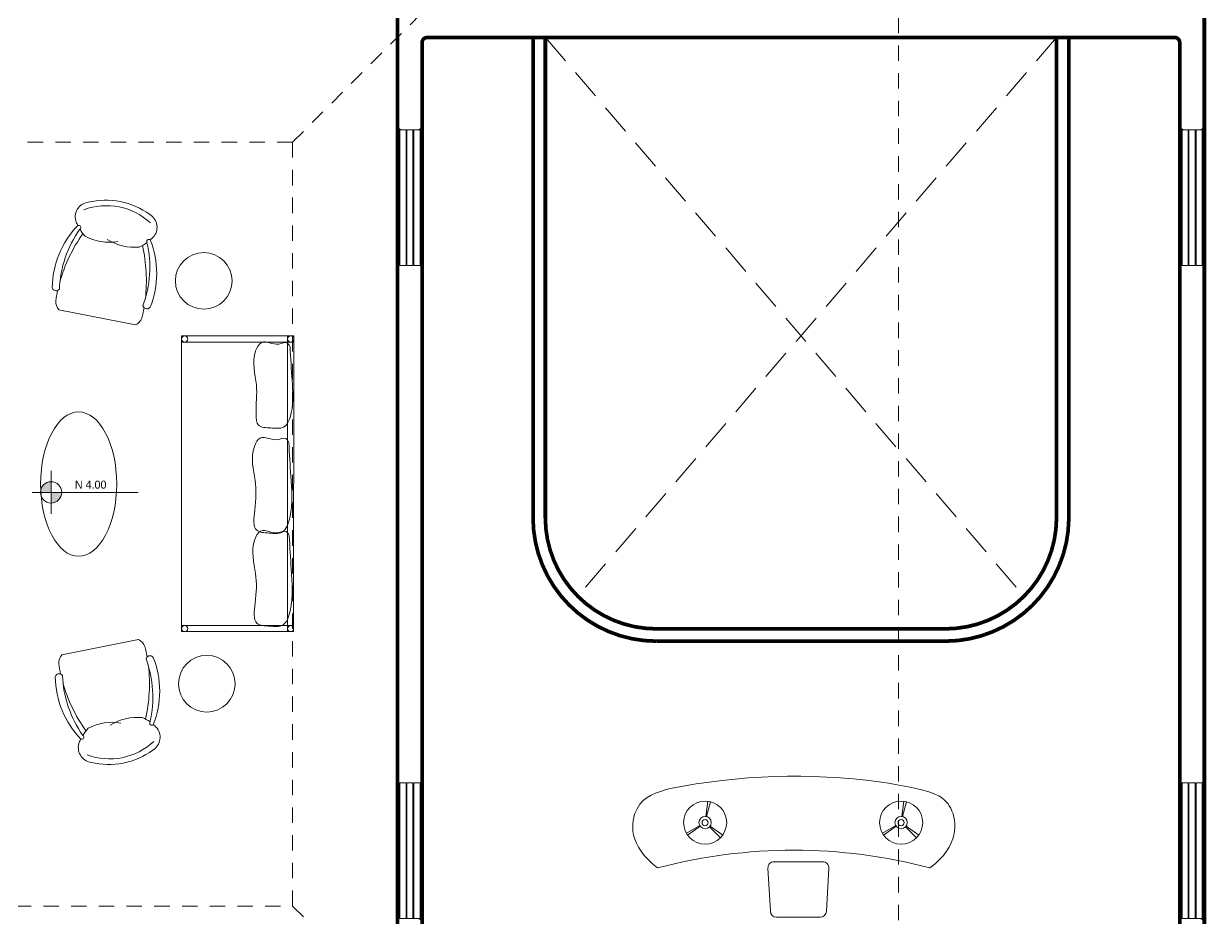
# Model space of a CAD drawing. Header units: metres. Extents: x 113 to 2416, y -346 to 476.
# Drawn here: x 219.98 to 229.58, y -211.25 to -203.99 of the extents above; entities that cross this region are included whole.
import ezdxf

# ---------------------------------------------------------------- set-up
doc = ezdxf.new("R2010")
doc.units = ezdxf.units.M
for name, pattern in [('0', [0]), ('DASHED2', [0.375, 0.25, -0.125]), ('HIDDEN2', [0.1875, 0.125, -0.0625])]:
    doc.linetypes.add(name, pattern=pattern)
doc.layers.get('0').update_dxf_attribs({"color": 250, "linetype": '0', "lineweight": 20})
for name, color, linetype, lineweight in [('A-DOOR', 35, 'Continuous', 5), ('A-WALL', 250, 'Continuous', 20), ('baños', 140, 'Continuous', 0), ('MOBILIARIOS', 252, 'Continuous', 0), ('muros bajitos', 252, 'Continuous', 5), ('piso', 253, 'Continuous', 0), ('textos', 7, 'Continuous', 0)]:
    doc.layers.add(name, color=color, linetype=linetype, lineweight=lineweight)
doc.layers.add('REVESTIMIENTO EXTERIOR', color=7, linetype='Continuous', lineweight=5, true_color=0xffdebd)
doc.layers.add('Techos 1', color=7, linetype='HIDDEN2', lineweight=9, true_color=0x42391a)
doc.styles.add('ESC100-2mm', font='arial.ttf', dxfattribs={"height": 0.15})
doc.styles.get("Standard").update_dxf_attribs({"font": 'arial.ttf', "height": 0.1875})

# ---------------------------------------------------------------- blocks, each defined once
blk = doc.blocks.new('PL BASE 2N NASAS 09')
at = {"layer": 'textos', "transparency": 33554534}
h = blk.add_hatch(color=256, dxfattribs=at)
h.dxf.hatch_style = 1
h.paths.add_polyline_path([(170.2348, -14.8674, 0.414214), (170.1482, -14.9539), (170.2348, -14.9539)])
h.paths.add_polyline_path([(170.3213, -14.9539), (170.2348, -14.9539), (170.2348, -15.0405, 0.414214)])
at = {"layer": 'A-DOOR'}
for points in [[(173.067, -13.1118), (173.117, -13.1118), (173.117, -12.0118), (173.067, -12.0118)], [(173.122, -13.1118), (173.172, -13.1118), (173.172, -12.0118), (173.122, -12.0118)], [(173.18, -13.1118), (173.23, -13.1118), (173.23, -12.0118), (173.18, -12.0118)], [(179.4175, -12.0118), (179.4675, -12.0118), (179.4675, -13.1118), (179.4175, -13.1118)], [(179.4725, -12.0118), (179.5225, -12.0118), (179.5225, -13.1118), (179.4725, -13.1118)], [(179.5306, -12.0118), (179.5806, -12.0118), (179.5806, -13.1118), (179.5306, -13.1118)], [(173.067, -17.3117), (173.117, -17.3117), (173.117, -18.4117), (173.067, -18.4117)], [(173.122, -17.3117), (173.172, -17.3117), (173.172, -18.4117), (173.122, -18.4117)], [(173.18, -17.3117), (173.23, -17.3117), (173.23, -18.4117), (173.18, -18.4117)], [(179.4175, -18.4117), (179.4675, -18.4117), (179.4675, -17.3117), (179.4175, -17.3117)], [(179.4725, -18.4117), (179.5225, -18.4117), (179.5225, -17.3117), (179.4725, -17.3117)], [(179.5306, -18.4117), (179.5806, -18.4117), (179.5806, -17.3117), (179.5306, -17.3117)]]:
    blk.add_lwpolyline(points, close=True, dxfattribs=at)
at = {"layer": 'A-WALL'}
for p, q in [((179.5975, -10.0517), (179.5975, -11.9718)), ((173.0473, -11.9718), (173.0473, -11.0517)), ((173.2473, -11.3017), (173.2473, -11.9718)), ((173.2873, -11.2617), (179.3575, -11.2617)), ((179.3975, -11.3017), (179.3975, -11.9718)), ((179.4375, -12.0118), (179.5575, -12.0118))]:
    blk.add_line(p, q, dxfattribs=at)
at = {"layer": 'A-WALL', "transparency": 33554684}
for p, q in [((173.0873, -12.0118), (173.2073, -12.0118)), ((173.0873, -18.4117), (173.2073, -18.4117)), ((179.4375, -18.4117), (179.5575, -18.4117))]:
    blk.add_line(p, q, dxfattribs=at)
at = {"layer": 'A-WALL'}
for centre, start, end in [((173.2873, -11.3017), 90, 180), ((179.3575, -11.3017), 0, 90), ((173.0873, -11.9718), 180, 270), ((179.4375, -11.9718), 180, 270), ((179.5575, -11.9718), 270, 360), ((173.2073, -18.4517), 0, 90), ((179.5575, -18.4517), 0, 90)]:
    blk.add_arc(centre, 0.04, start, end, dxfattribs=at)
at = {"layer": 'A-WALL', "transparency": 33554684}
blk.add_arc((173.2073, -11.9718), 0.04, 270, 0, dxfattribs=at)
at = {"layer": 'muros bajitos'}
for p, q in [((174.1473, -15.1597), (174.1473, -11.2617)), ((174.2473, -15.1597), (174.2473, -11.2617)), ((178.3973, -11.2617), (178.3973, -15.1696)), ((178.4973, -11.2617), (178.4973, -15.1696)), ((175.1473, -16.0617), (177.4973, -16.0617)), ((175.1473, -16.1617), (177.4973, -16.1617))]:
    blk.add_line(p, q, dxfattribs=at)
for centre, radius, start, end in [((175.149, -15.16), 1.0017, 179.98141, 269.89141), ((175.149, -15.16), 0.9017, 179.98141, 269.89141), ((177.4956, -15.16), 0.9017, 270.10859, 0.01859), ((177.4956, -15.16), 1.0017, 270.10859, 0.01859)]:
    blk.add_arc(centre, radius, start, end, dxfattribs=at)
at = {"layer": 'piso', "color": 9, "linetype": 'DASHED2', "true_color": 0xc7c8ca}
for p, q in [((174.2473, -11.2617), (178.1339, -15.7969)), ((178.3973, -11.2617), (174.5107, -15.7969))]:
    blk.add_line(p, q, dxfattribs=at)
at = {"layer": 'piso'}
blk.add_line((179.5975, -11.9718), (179.5975, -18.4517), dxfattribs=at)
at = {"layer": 'Techos 1'}
for p, q in [((172.1943, -12.1117), (176.0975, -8.2117)), ((172.1943, -12.1117), (157.4475, -12.1117)), ((172.1943, -12.1117), (172.1943, -18.3117)), ((160.0475, -18.3117), (172.1943, -18.3117)), ((172.1943, -18.3117), (176.0975, -22.2118))]:
    blk.add_line(p, q, dxfattribs=at)
blk.add_lwpolyline([(180.5084, -9.3009), (177.1135, -9.3009), (177.1135, -21.1225), (180.5084, -21.1225)], close=True, dxfattribs=at)
at = {"layer": 'textos'}
for p, q in [((170.2348, -14.78), (170.2348, -15.1279)), ((170.081, -14.9539), (170.9419, -14.9539))]:
    blk.add_line(p, q, dxfattribs=at)
blk.add_circle((170.2348, -14.9539), 0.0865, dxfattribs=at)
at = {"layer": 'baños', "linetype": 'Continuous', "flags": 8}
for tag, p in [('MODELNUMBER', (167.1329, -5.6306, 0)), ('TRADENAME', (167.1329, -5.6307, 0)), ('PRODUCT', (167.1329, -5.6307, 0)), ('MATERIAL', (167.1329, -5.6307, 0)), ('MODELNUMBER', (168.3076, -5.6306, 0)), ('TRADENAME', (168.3076, -5.6307, 0)), ('PRODUCT', (168.3076, -5.6307, 0)), ('MATERIAL', (168.3076, -5.6307, 0))]:
    blk.add_attdef(tag, p, '', height=0.0000254, rotation=180.00008, dxfattribs=at)
at = {"layer": 'baños', "linetype": 'Continuous'}
for tag, p, rotation in [('MODELNUMBER', (169.2428, -19.7065), 180.00008), ('TRADENAME', (169.2428, -19.7064), 180.00008), ('MATERIAL', (169.243, -19.7063), 180.00008), ('PRODUCT', (169.243, -19.7064), 180.00008), ('MODELNUMBER', (169.9524, -19.7065), 179.99992), ('MATERIAL', (169.9524, -19.7063), 179.99992), ('TRADENAME', (169.9524, -19.7064), 179.99992), ('PRODUCT', (169.9524, -19.7064), 179.99992)]:
    blk.add_attdef(tag, p, '', height=0.0000254, rotation=rotation, dxfattribs=at)
at = {"layer": 'textos', "insert": (170.4278, -14.8586), "char_height": 0.065, "attachment_point": 1, "style": 'ESC100-2mm'}
blk.add_mtext_dynamic_manual_height_columns('{\\Ftxt|c0;N 4.00}', width=2.216942, gutter_width=0.5, heights=[0], dxfattribs=at)
blk = doc.blocks.new('A$Ca77e88c0')
at = {"layer": 'MOBILIARIOS', "linetype": 'Continuous'}
for p, q in [((0, 1.3457), (0.2432, 0.761)), ((0.2435, 0.7603), (0, 1.3457))]:
    blk.add_line(p, q, dxfattribs=at)
for points in [[(1.0081, 1.4216, 0.103931), (0.8565, 1.6353, 0.481643), (0.668, 1.624, 0.047693), (0.6541, 1.5985, 0.047693)], [(1.0081, 1.4216, -0.103931), (1.0528, 1.1635, -0.481643), (0.9119, 1.0378, -0.047693), (0.884, 1.0459, -0.047693)]]:
    blk.add_lwpolyline(points, format="xyb", dxfattribs=at)
blk.add_circle((0.8492, 0.4996), 0.2299, dxfattribs=at)
for centre, radius, start, end in [((0.5212, 0.8742), 0.7364, 79.59643, 123.14146), ((0.612, 0.6674), 0.9011, 88.37632, 121.47958), ((0.612, 0.6674), 0.9011, 88.37632, 121.47958), ((0.8583, 1.4567), 0.2476, 153.21646, 169.91816), ((0.8583, 1.4567), 0.2476, 153.21646, 169.91816), ((0.6434, 1.5847), 0.0175, 250.45416, 52.05868), ((0.6434, 1.5847), 0.0175, 250.45416, 52.05868), ((0.4617, 1.1866), 0.5495, 23.33144, 53.59476), ((0.4617, 1.1866), 0.5495, 23.33144, 53.59476), ((0.4823, 0.53), 0.9795, 111.46313, 116.51175), ((0.1421, 1.4684), 0.0325, 136.37866, 235.73513), ((0.1421, 1.4684), 0.0325, 235.69793, 268.75394), ((0.5865, 0.2493), 1.2787, 88.45422, 107.93514), ((0.5865, 0.2493), 1.2787, 88.45422, 107.93514), ((1.0281, 1.5426), 0.4158, 185.87863, 223.40331), ((1.0281, 1.5426), 0.4158, 185.87863, 223.40331), ((0.0995, 1.3192), 0.1029, 121.9514, 165.06161), ((0.4562, 1.1998), 0.5495, 351.57503, 21.83835), ((0.4562, 1.1998), 0.5495, 351.57503, 21.83835), ((1.108, 1.3505), 0.4158, 181.76648, 219.29117), ((-0.1206, 1.9492), 1.2787, 297.23466, 316.71557), ((-0.1206, 1.9492), 1.2787, 297.23466, 316.71557), ((0.9273, 1.2907), 0.2476, 235.25163, 251.95333), ((0.9273, 1.2907), 0.2476, 235.25163, 251.95333), ((0.8666, 1.048), 0.0175, 353.11111, 154.71564), ((0.8666, 1.048), 0.0175, 353.11111, 154.71564), ((0.1939, 1.6724), 0.9011, 283.69021, 316.79348), ((0.1939, 1.6724), 0.9011, 283.69021, 316.79348), ((0.2766, 1.4622), 0.7364, 282.02833, 325.57337), ((0.0052, 1.6774), 0.9795, 288.64122, 293.68984), ((0.4307, 0.7745), 0.0325, 169.43466, 268.79113), ((0.4307, 0.7745), 0.0325, 136.37866, 169.43466), ((0.4307, 0.7745), 0.0325, 136.37866, 169.43466), ((0.2948, 0.8495), 0.1029, 240.09136, 283.20158)]:
    blk.add_arc(centre, radius, start, end, dxfattribs=at)
blk = doc.blocks.new('PL MUEBLES 2N NASAS 09')
at = {"layer": 'MOBILIARIOS'}
for p, q in [((221.2085, 49.0325), (221.2082, 46.6325)), ((222.1185, 49.0324), (221.2085, 49.0325)), ((222.1182, 46.6324), (222.1185, 49.0324)), ((221.2082, 46.6325), (222.1182, 46.6324)), ((225.4651, 45.132), (225.4806, 45.2561)), ((225.4711, 45.1309), (225.5014, 45.2522)), ((227.0565, 45.132), (227.072, 45.2561)), ((227.0625, 45.1309), (227.0928, 45.2522)), ((225.4155, 45.0576), (225.307, 44.9956)), ((225.4182, 45.0534), (225.3165, 44.9807)), ((225.4943, 45.0471), (225.5827, 44.9587)), ((225.4996, 45.0534), (225.6013, 44.9807)), ((227.0069, 45.0576), (226.8984, 44.9956)), ((227.0097, 45.0534), (226.9079, 44.9807)), ((227.0857, 45.0471), (227.1741, 44.9587)), ((227.091, 45.0534), (227.1927, 44.9807))]:
    blk.add_line(p, q, dxfattribs=at)
for points in [[(222.1185, 49.0324), (222.1185, 48.9824), (221.2085, 48.9825), (221.2085, 49.0325)], [(222.0685, 49.0324), (222.1185, 49.0324), (222.1182, 46.6324), (222.0682, 46.6324)], [(222.1182, 46.6324), (222.1182, 46.6824), (221.2082, 46.6825), (221.2082, 46.6325)]]:
    blk.add_lwpolyline(points, close=True, dxfattribs=at)
blk.add_lwpolyline([(226.0383, 44.3151), (226.3937, 44.3151, 0.39805), (226.4436, 44.3623), (226.463, 44.7123, 0.430564), (226.4131, 44.7651), (226.0188, 44.7651, 0.430564), (225.9689, 44.7123), (225.9883, 44.3623, 0.39805)], format="xyb", close=True, dxfattribs=at)
for centre, radius in [((221.2335, 49.0075), 0.025), ((222.0935, 49.0074), 0.025), ((221.2332, 46.6575), 0.025), ((222.0932, 46.6574), 0.025), ((225.4589, 45.0824), 0.175), ((227.0503, 45.0824), 0.175), ((225.4589, 45.0824), 0.05), ((227.0503, 45.0824), 0.05), ((225.4589, 45.0824), 0.025), ((227.0503, 45.0824), 0.025)]:
    blk.add_circle(centre, radius, dxfattribs=at)
for centre, radius, start, end in [((226.1932, 40.2177), 5.241, 82.54918, 101.19032), ((226.1788, 40.5167), 4.3416, 75.25051, 104.74949)]:
    blk.add_arc(centre, radius, start, end, dxfattribs=at)
blk.add_ellipse((220.3727, 47.8304), major_axis=(0, -0.586), ratio=0.527579, dxfattribs=at)
for points in [[(222.0893, 48.9442), (222.1055, 48.6707), (222.099, 48.4102), (222.0371, 48.293), (221.933, 48.2865), (221.8321, 48.3092), (221.8126, 48.394), (221.8158, 48.6349), (221.8093, 48.9117), (221.8581, 48.98), (221.9981, 48.9671), (222.0632, 48.9768), (222.0893, 48.9442)], [(222.0794, 48.1688), (222.0957, 47.8952), (222.0859, 47.5566), (222.024, 47.4394), (221.9199, 47.4329), (221.8189, 47.4556), (221.8027, 47.6185), (221.806, 47.8595), (221.7995, 48.1363), (221.8483, 48.2046), (221.9883, 48.1916), (222.0534, 48.2014), (222.0794, 48.1688)], [(222.0826, 47.4128), (222.0989, 47.1393), (222.0891, 46.8007), (222.0272, 46.6835), (221.9231, 46.6769), (221.8221, 46.6997), (221.8059, 46.8626), (221.8092, 47.1035), (221.8027, 47.3804), (221.8515, 47.4487), (221.9915, 47.4357), (222.0566, 47.4455), (222.0826, 47.4128)]]:
    blk.add_spline(points, degree=3, dxfattribs=at)
for points in [[(225.0735, 44.7152), (224.835, 44.8944), (224.8616, 45.2766), (225.0657, 45.3287), (225.1761, 45.359)], [(227.2842, 44.7152), (227.5227, 44.8944), (227.496, 45.2766), (227.2961, 45.3466), (226.8728, 45.4144)]]:
    blk.add_open_spline(points, degree=3, dxfattribs=at)
blk.add_blockref('PL BASE 2N NASAS 09', (49.9143, 62.717))
at = {"layer": 'MOBILIARIOS', "rotation": 56.16031382123446}
blk.add_blockref('A$Ca77e88c0', (221.3302, 48.4961), dxfattribs=at)
at = {"layer": 'MOBILIARIOS', "xscale": -1, "rotation": 123.8268872980607}
blk.add_blockref('A$Ca77e88c0', (221.3551, 47.1934), dxfattribs=at)

msp = doc.modelspace()

# ---------------------------------------------------------------- linework, layer by layer
at = {"layer": 'REVESTIMIENTO EXTERIOR', "const_width": 0.03}
for points in [[(215.2624, -203.9726, -0.44184), (215.1918, -204.0519), (208.3518, -204.0519), (208.3118, -204.0119), (208.3118, -198.0919, -0.414214), (208.3518, -198.0519), (229.5218, -198.0519, -0.464369), (229.5618, -198.0919), (229.5618, -218.0119), (229.5218, -218.0519), (223.9518, -218.0519)], [(216.5518, -212.0518), (222.9401, -212.0537, 0.414214), (223.0101, -211.9837), (223.0101, -203.8937, -0.395172), (223.0588, -203.8486), (223.8401, -203.8537, 0.639364), (223.9101, -203.7837), (223.9101, -202.6237, 0.414214), (223.8401, -202.5537), (222.7901, -202.5537), (219.8115, -202.5519), (219.8118, -201.9919, 0.414214), (219.7718, -201.9519), (215.3018, -201.9537, 0.414094), (215.2618, -201.9937), (215.2618, -203.9819)], [(229.3223, -204.1019, -0.410997), (229.3618, -204.1419), (229.3618, -211.9318, -0.414214), (229.2918, -212.0018), (223.2815, -212.0018, -0.401897), (223.2115, -211.9346), (223.2115, -204.1419, -0.414214), (223.2515, -204.1019)], [(224.1116, -204.1019), (224.1116, -208.0002, 0.413659), (225.1114, -209.0019), (227.4618, -209.0019, 0.410838), (228.4616, -208.0097), (228.4616, -204.1019)], [(224.2116, -204.1019), (224.2116, -208.0002, 0.413629), (225.1115, -208.9019), (227.4617, -208.9019, 0.410656), (228.3616, -208.0092), (228.3616, -204.1019)]]:
    msp.add_lwpolyline(points, format="xyb", dxfattribs=at)
at = {"layer": 'REVESTIMIENTO EXTERIOR', "color": 30, "true_color": 0xf8991e, "const_width": 0.03}
msp.add_lwpolyline([(229.3498, -204.1136, 0.198912), (229.3215, -204.1019), (223.2515, -204.1019, 0.198912), (223.2233, -204.1136)], format="xyb", dxfattribs=at)

# ---------------------------------------------------------------- block references
at = {"layer": 'REVESTIMIENTO EXTERIOR', "color": 30, "true_color": 0xf8991e}
msp.add_blockref('PL MUEBLES 2N NASAS 09', (0.05, -255.5571), dxfattribs=at)

doc.saveas('drawing.dxf')
